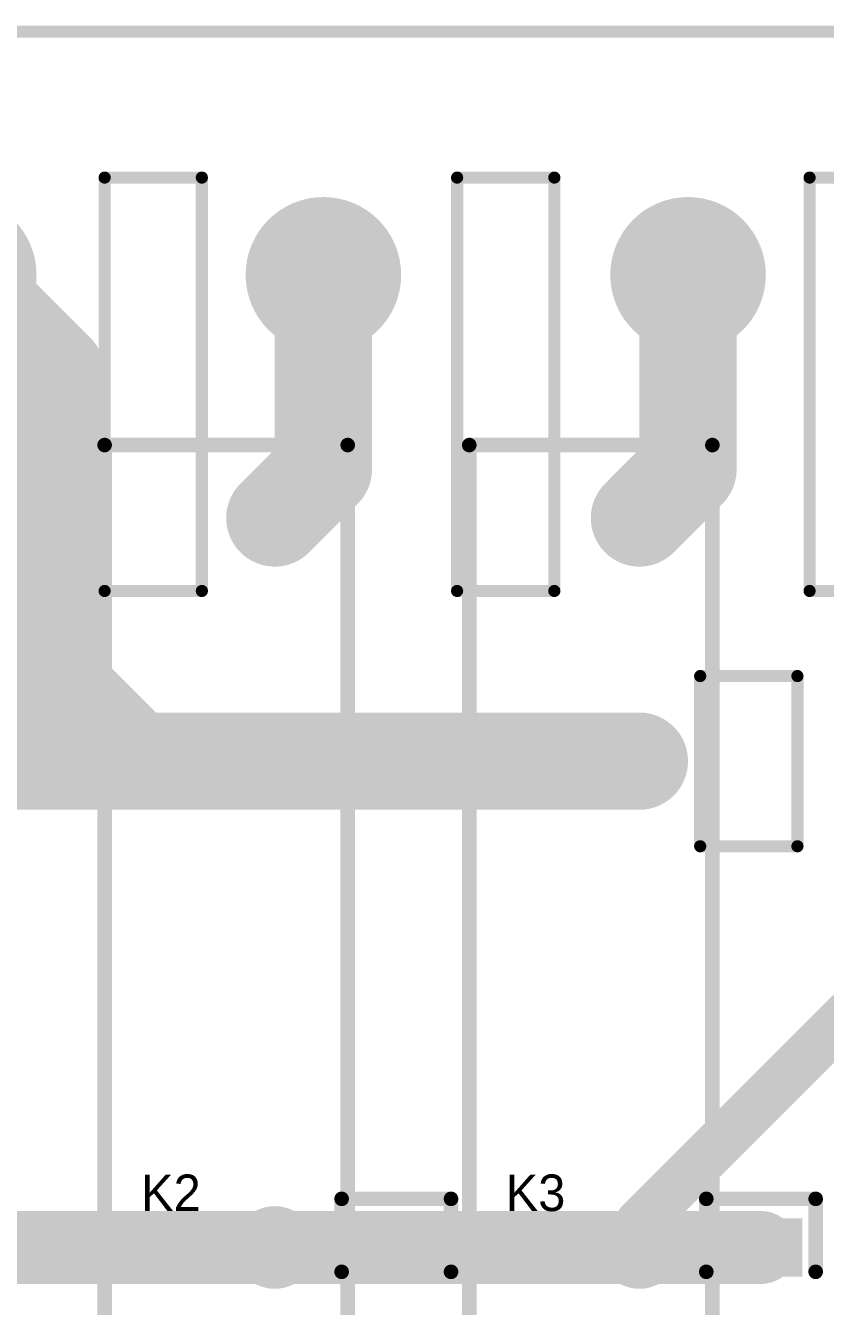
# Model space of a CAD drawing. Header units: millimetres. Extents: x 1.9 to 5.81, y 3 to 5.61.
# Drawn here: x 4.355 to 5.013, y 4.552 to 5.605 of the extents above; entities that cross this region are included whole.
import ezdxf

# ---------------------------------------------------------------- set-up
doc = ezdxf.new("R2010")
doc.units = ezdxf.units.MM
doc.header["$MEASUREMENT"] = 0
for name, color, linetype in [('BottomLayer', 5, 'Continuous'), ('BottomSolder', 6, 'Continuous'), ('KeepOutLayer', 6, 'Continuous'), ('MultiLayer', 9, 'Continuous'), ('TopLayer', 1, 'Continuous'), ('TopOverlay', 2, 'Continuous'), ('TopPaste', 8, 'Continuous'), ('TopSolder', 216, 'Continuous')]:
    doc.layers.add(name, color=color, linetype=linetype)

msp = doc.modelspace()

# ---------------------------------------------------------------- linework, layer by layer
at = {"layer": 'BottomLayer'}
for points, const_width in [([(4.27, 5.4, 1), (4.33, 5.4, 1)], 0.06), ([(4.57, 5.4, 1), (4.63, 5.4, 1)], 0.06), ([(4.87, 5.4, 1), (4.93, 5.4, 1)], 0.06), ([(4.36, 5.32, 1), (4.4, 5.32, 1)], 0.04), ([(4.36, 5.32, 1), (4.4, 5.32, 1)], 0.04), ([(4.545, 5.2, 1), (4.575, 5.2, 1)], 0.03), ([(4.845, 5.2, 1), (4.875, 5.2, 1)], 0.03), ([(4.365, 5.08, 1), (4.395, 5.08, 1)], 0.03), ([(4.365, 5.08, 1), (4.395, 5.08, 1)], 0.03), ([(4.36, 5.02, 1), (4.4, 5.02, 1)], 0.04), ([(4.84, 5, 1), (4.88, 5, 1)], 0.04), ([(4.445, 5, 1), (4.475, 5, 1)], 0.03), ([(4.545, 5, 1), (4.575, 5, 1)], 0.03), ([(4.845, 5, 1), (4.875, 5, 1)], 0.03), ([(4.85, 4.62, 1), (4.87, 4.62, 1)], 0.02), ([(4.545, 4.6, 1), (4.575, 4.6, 1)], 0.03), ([(4.845, 4.6, 1), (4.875, 4.6, 1)], 0.03)]:
    msp.add_lwpolyline(points, format="xyb", close=True, dxfattribs=dict(at, const_width=const_width))
for points, const_width in [([(4.3, 5.4), (4.38, 5.32)], 0.08), ([(4.38, 5.02), (4.38, 5.32)], 0.08), ([(4.3, 5), (4.38, 5.08)], 0.06), ([(4.38, 5.08), (4.46, 5)], 0.06), ([(4.2, 5), (4.86, 5)], 0.08), ([(4.86, 4.62), (5.04, 4.8)], 0.04)]:
    msp.add_lwpolyline(points, dxfattribs=dict(at, const_width=const_width))
at = {"layer": 'BottomSolder'}
for points, const_width in [([(4.268, 5.4, 1), (4.332, 5.4, 1)], 0.064), ([(4.268, 5.4, 1), (4.332, 5.4, 1)], 0.064), ([(4.568, 5.4, 1), (4.632, 5.4, 1)], 0.064), ([(4.568, 5.4, 1), (4.632, 5.4, 1)], 0.064), ([(4.868, 5.4, 1), (4.932, 5.4, 1)], 0.064), ([(4.868, 5.4, 1), (4.932, 5.4, 1)], 0.064), ([(4.543, 5.2, 1), (4.577, 5.2, 1)], 0.034), ([(4.543, 5.2, 1), (4.577, 5.2, 1)], 0.034), ([(4.843, 5.2, 1), (4.877, 5.2, 1)], 0.034), ([(4.843, 5.2, 1), (4.877, 5.2, 1)], 0.034), ([(4.543, 5, 1), (4.577, 5, 1)], 0.034), ([(4.543, 5, 1), (4.577, 5, 1)], 0.034), ([(4.843, 5, 1), (4.877, 5, 1)], 0.034), ([(4.843, 5, 1), (4.877, 5, 1)], 0.034), ([(4.543, 4.6, 1), (4.577, 4.6, 1)], 0.034), ([(4.543, 4.6, 1), (4.577, 4.6, 1)], 0.034), ([(4.843, 4.6, 1), (4.877, 4.6, 1)], 0.034), ([(4.843, 4.6, 1), (4.877, 4.6, 1)], 0.034)]:
    msp.add_lwpolyline(points, format="xyb", close=True, dxfattribs=dict(at, const_width=const_width))
at = {"layer": 'KeepOutLayer', "const_width": 0.01}
for points in [[(1.9, 5.6), (5.8, 5.6)], [(4.42, 5.48), (4.5, 5.48)], [(4.42, 5.14), (4.42, 5.48)], [(4.5, 5.14), (4.5, 5.48)], [(4.71, 5.48), (4.79, 5.48)], [(4.71, 5.14), (4.71, 5.48)], [(4.79, 5.14), (4.79, 5.48)], [(5, 5.48), (5.08, 5.48)], [(5, 5.14), (5, 5.48)], [(4.42, 5.14), (4.5, 5.14)], [(4.71, 5.14), (4.79, 5.14)], [(5, 5.14), (5.08, 5.14)], [(4.91, 5.07), (4.99, 5.07)], [(4.91, 4.93), (4.91, 5.07)], [(4.99, 4.93), (4.99, 5.07)], [(4.91, 4.93), (4.99, 4.93)]]:
    msp.add_lwpolyline(points, dxfattribs=at)
at = {"layer": 'KeepOutLayer', "const_width": 0.005}
for points in [[(4.4175, 5.48, 1), (4.4225, 5.48, 1)], [(4.4175, 5.48, 1), (4.4225, 5.48, 1)], [(4.4975, 5.48, 1), (4.5025, 5.48, 1)], [(4.4975, 5.48, 1), (4.5025, 5.48, 1)], [(4.7075, 5.48, 1), (4.7125, 5.48, 1)], [(4.7075, 5.48, 1), (4.7125, 5.48, 1)], [(4.7875, 5.48, 1), (4.7925, 5.48, 1)], [(4.7875, 5.48, 1), (4.7925, 5.48, 1)], [(4.9975, 5.48, 1), (5.0025, 5.48, 1)], [(4.9975, 5.48, 1), (5.0025, 5.48, 1)], [(4.4175, 5.14, 1), (4.4225, 5.14, 1)], [(4.4175, 5.14, 1), (4.4225, 5.14, 1)], [(4.4975, 5.14, 1), (4.5025, 5.14, 1)], [(4.4975, 5.14, 1), (4.5025, 5.14, 1)], [(4.7075, 5.14, 1), (4.7125, 5.14, 1)], [(4.7075, 5.14, 1), (4.7125, 5.14, 1)], [(4.7875, 5.14, 1), (4.7925, 5.14, 1)], [(4.7875, 5.14, 1), (4.7925, 5.14, 1)], [(4.9975, 5.14, 1), (5.0025, 5.14, 1)], [(4.9975, 5.14, 1), (5.0025, 5.14, 1)], [(4.9075, 5.07, 1), (4.9125, 5.07, 1)], [(4.9075, 5.07, 1), (4.9125, 5.07, 1)], [(4.9875, 5.07, 1), (4.9925, 5.07, 1)], [(4.9875, 5.07, 1), (4.9925, 5.07, 1)], [(4.9075, 4.93, 1), (4.9125, 4.93, 1)], [(4.9075, 4.93, 1), (4.9125, 4.93, 1)], [(4.9875, 4.93, 1), (4.9925, 4.93, 1)], [(4.9875, 4.93, 1), (4.9925, 4.93, 1)]]:
    msp.add_lwpolyline(points, format="xyb", close=True, dxfattribs=at)
at = {"layer": 'MultiLayer'}
for points, const_width in [([(4.27, 5.4, 1), (4.33, 5.4, 1)], 0.06), ([(4.57, 5.4, 1), (4.63, 5.4, 1)], 0.06), ([(4.87, 5.4, 1), (4.93, 5.4, 1)], 0.06), ([(4.545, 5.2, 1), (4.575, 5.2, 1)], 0.03), ([(4.845, 5.2, 1), (4.875, 5.2, 1)], 0.03), ([(4.545, 5, 1), (4.575, 5, 1)], 0.03), ([(4.845, 5, 1), (4.875, 5, 1)], 0.03), ([(4.545, 4.6, 1), (4.575, 4.6, 1)], 0.03), ([(4.845, 4.6, 1), (4.875, 4.6, 1)], 0.03)]:
    msp.add_lwpolyline(points, format="xyb", close=True, dxfattribs=dict(at, const_width=const_width))
at = {"layer": 'TopLayer'}
for points, const_width in [([(4.27, 5.4, 1), (4.33, 5.4, 1)], 0.06), ([(4.57, 5.4, 1), (4.63, 5.4, 1)], 0.06), ([(4.87, 5.4, 1), (4.93, 5.4, 1)], 0.06), ([(4.58, 5.4, 1), (4.62, 5.4, 1)], 0.04), ([(4.88, 5.4, 1), (4.92, 5.4, 1)], 0.04), ([(4.58, 5.24, 1), (4.62, 5.24, 1)], 0.04), ([(4.58, 5.24, 1), (4.62, 5.24, 1)], 0.04), ([(4.88, 5.24, 1), (4.92, 5.24, 1)], 0.04), ([(4.88, 5.24, 1), (4.92, 5.24, 1)], 0.04), ([(4.54, 5.2, 1), (4.58, 5.2, 1)], 0.04), ([(4.84, 5.2, 1), (4.88, 5.2, 1)], 0.04), ([(4.545, 5.2, 1), (4.575, 5.2, 1)], 0.03), ([(4.845, 5.2, 1), (4.875, 5.2, 1)], 0.03), ([(4.545, 5, 1), (4.575, 5, 1)], 0.03), ([(4.845, 5, 1), (4.875, 5, 1)], 0.03), ([(4.545, 4.6, 1), (4.575, 4.6, 1)], 0.03), ([(4.845, 4.6, 1), (4.875, 4.6, 1)], 0.03), ([(4.945, 4.6, 1), (4.975, 4.6, 1)], 0.03)]:
    msp.add_lwpolyline(points, format="xyb", close=True, dxfattribs=dict(at, const_width=const_width))
for points, const_width in [([(4.6, 5.24), (4.6, 5.4)], 0.08), ([(4.9, 5.24), (4.9, 5.4)], 0.08), ([(4.56, 5.2), (4.6, 5.24)], 0.08), ([(4.86, 5.2), (4.9, 5.24)], 0.08), ([(4.2, 4.6), (4.96, 4.6)], 0.06)]:
    msp.add_lwpolyline(points, dxfattribs=dict(at, const_width=const_width))
for points in [[(4.69, 4.58), (4.69, 4.62), (4.63, 4.58), (4.63, 4.62)], [(4.99, 4.58), (4.99, 4.62), (4.93, 4.58), (4.93, 4.62)]]:
    msp.add_solid(points, dxfattribs=at)
at = {"layer": 'TopOverlay', "const_width": 0.012}
for points in [[(4.42, 4.44), (4.42, 5.26)], [(4.42, 5.26), (4.62, 5.26)], [(4.62, 4.44), (4.62, 5.26)], [(4.72, 5.26), (4.92, 5.26)], [(4.72, 4.44), (4.72, 5.26)], [(4.92, 4.44), (4.92, 5.26)], [(4.615, 4.58), (4.615, 4.64)], [(4.615, 4.64), (4.705, 4.64)], [(4.705, 4.58), (4.705, 4.64)], [(4.915, 4.58), (4.915, 4.64)], [(4.915, 4.64), (5.005, 4.64)], [(5.005, 4.58), (5.005, 4.64)]]:
    msp.add_lwpolyline(points, dxfattribs=at)
at = {"layer": 'TopOverlay', "const_width": 0.006}
for points in [[(4.417, 5.26, 1), (4.423, 5.26, 1)], [(4.417, 5.26, 1), (4.423, 5.26, 1)], [(4.617, 5.26, 1), (4.623, 5.26, 1)], [(4.617, 5.26, 1), (4.623, 5.26, 1)], [(4.717, 5.26, 1), (4.723, 5.26, 1)], [(4.717, 5.26, 1), (4.723, 5.26, 1)], [(4.917, 5.26, 1), (4.923, 5.26, 1)], [(4.917, 5.26, 1), (4.923, 5.26, 1)], [(4.612, 4.64, 1), (4.618, 4.64, 1)], [(4.612, 4.64, 1), (4.618, 4.64, 1)], [(4.702, 4.64, 1), (4.708, 4.64, 1)], [(4.702, 4.64, 1), (4.708, 4.64, 1)], [(4.912, 4.64, 1), (4.918, 4.64, 1)], [(4.912, 4.64, 1), (4.918, 4.64, 1)], [(5.002, 4.64, 1), (5.008, 4.64, 1)], [(5.002, 4.64, 1), (5.008, 4.64, 1)], [(4.612, 4.58, 1), (4.618, 4.58, 1)], [(4.702, 4.58, 1), (4.708, 4.58, 1)], [(4.912, 4.58, 1), (4.918, 4.58, 1)], [(5.002, 4.58, 1), (5.008, 4.58, 1)]]:
    msp.add_lwpolyline(points, format="xyb", close=True, dxfattribs=at)
at = {"layer": 'TopPaste'}
for points in [[(4.69, 4.58), (4.69, 4.62), (4.63, 4.58), (4.63, 4.62)], [(4.69, 4.58), (4.69, 4.62), (4.63, 4.58), (4.63, 4.62)], [(4.99, 4.58), (4.99, 4.62), (4.93, 4.58), (4.93, 4.62)], [(4.99, 4.58), (4.99, 4.62), (4.93, 4.58), (4.93, 4.62)]]:
    msp.add_solid(points, dxfattribs=at)
at = {"layer": 'TopSolder'}
for points, const_width in [([(4.268, 5.4, 1), (4.332, 5.4, 1)], 0.064), ([(4.268, 5.4, 1), (4.332, 5.4, 1)], 0.064), ([(4.568, 5.4, 1), (4.632, 5.4, 1)], 0.064), ([(4.568, 5.4, 1), (4.632, 5.4, 1)], 0.064), ([(4.868, 5.4, 1), (4.932, 5.4, 1)], 0.064), ([(4.868, 5.4, 1), (4.932, 5.4, 1)], 0.064), ([(4.543, 5.2, 1), (4.577, 5.2, 1)], 0.034), ([(4.543, 5.2, 1), (4.577, 5.2, 1)], 0.034), ([(4.843, 5.2, 1), (4.877, 5.2, 1)], 0.034), ([(4.843, 5.2, 1), (4.877, 5.2, 1)], 0.034), ([(4.543, 5, 1), (4.577, 5, 1)], 0.034), ([(4.543, 5, 1), (4.577, 5, 1)], 0.034), ([(4.843, 5, 1), (4.877, 5, 1)], 0.034), ([(4.843, 5, 1), (4.877, 5, 1)], 0.034), ([(4.543, 4.6, 1), (4.577, 4.6, 1)], 0.034), ([(4.543, 4.6, 1), (4.577, 4.6, 1)], 0.034), ([(4.843, 4.6, 1), (4.877, 4.6, 1)], 0.034), ([(4.843, 4.6, 1), (4.877, 4.6, 1)], 0.034)]:
    msp.add_lwpolyline(points, format="xyb", close=True, dxfattribs=dict(at, const_width=const_width))
for points in [[(4.694, 4.576), (4.694, 4.624), (4.626, 4.576), (4.626, 4.624)], [(4.694, 4.576), (4.694, 4.624), (4.626, 4.576), (4.626, 4.624)], [(4.994, 4.576), (4.994, 4.624), (4.926, 4.576), (4.926, 4.624)], [(4.994, 4.576), (4.994, 4.624), (4.926, 4.576), (4.926, 4.624)]]:
    msp.add_solid(points, dxfattribs=at)

# ---------------------------------------------------------------- texts
at = {"layer": 'TopOverlay'}
for s, p in [('K2', (4.45, 4.63)), ('K3', (4.75, 4.63))]:
    msp.add_text(s, height=0.03, rotation=360, dxfattribs=at).set_placement(p)

doc.saveas('drawing.dxf')
